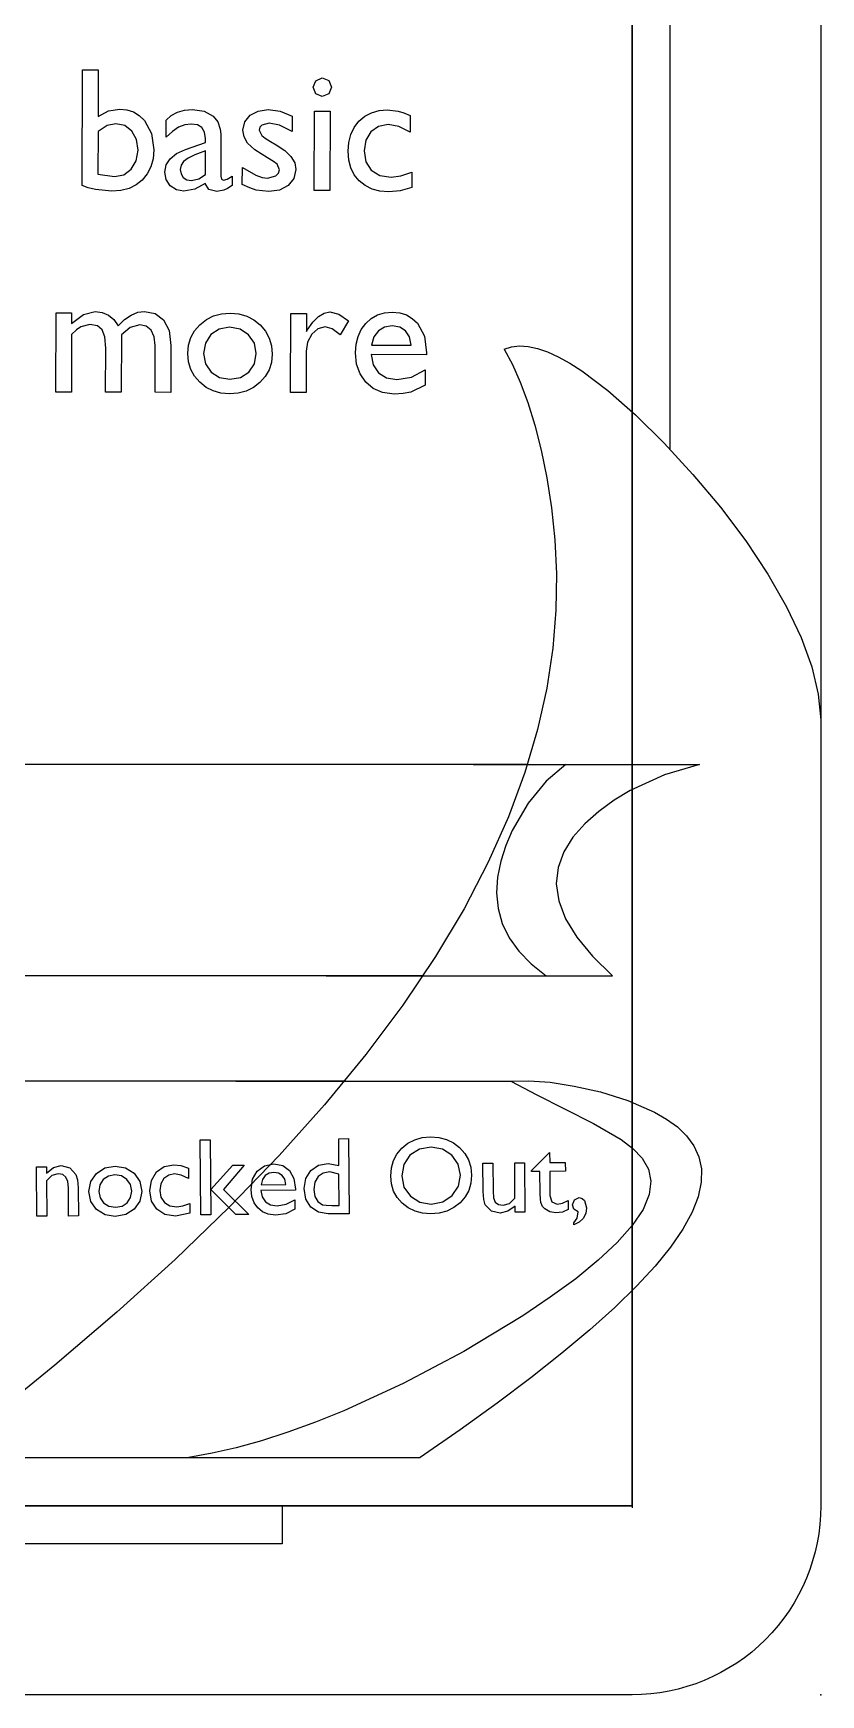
# Model space of a CAD drawing. Header units: millimetres. Extents: x -31.4 to 31.6, y -43.8 to 44.2.
# Drawn here: x 21.17 to 31.61, y -43.85 to -21.85 of the extents above; entities that cross this region are included whole.
import ezdxf

# ---------------------------------------------------------------- set-up
doc = ezdxf.new("R2010")
doc.units = ezdxf.units.MM
doc.layers.get('0').update_dxf_attribs({"linetype": 'CONTINUOUS'})

msp = doc.modelspace()

# ---------------------------------------------------------------- linework, layer by layer
for p, q in [((29.106, -41.345), (29.106, 41.655)), ((31.606, 41.655), (31.606, -41.345)), ((29.606, -9.668), (29.606, -27.348)), ((29.106, -9.752), (29.106, -41.368)), ((21.824, -23.86), (21.827, -22.328)), ((21.827, -22.328), (22.035, -22.328)), ((22.035, -22.328), (22.033, -22.946)), ((22.936, -23.222), (22.936, -22.995)), ((24.603, -22.943), (24.603, -23.148)), ((26.168, -22.933), (26.168, -23.154)), ((22.033, -23.145), (22.031, -23.712)), ((23.189, -23.383), (23.455, -23.292)), ((23.455, -23.292), (23.455, -23.237)), ((23.659, -23.293), (23.658, -23.738)), ((24.318, -23.279), (24.392, -23.321)), ((23.455, -23.404), (23.315, -23.457)), ((23.454, -23.715), (23.455, -23.404)), ((23.811, -23.736), (23.811, -23.863)), ((23.943, -23.848), (23.944, -23.625)), ((26.189, -23.684), (26.189, -23.889)), ((21.474, -26.596), (21.476, -25.548)), ((21.476, -25.548), (21.683, -25.549)), ((21.683, -25.549), (21.683, -25.687)), ((24.581, -26.603), (24.584, -25.556)), ((24.584, -25.556), (24.792, -25.556)), ((24.792, -25.556), (24.792, -25.796)), ((25.349, -25.655), (25.239, -25.837)), ((21.683, -25.836), (21.681, -26.597)), ((22.343, -25.837), (22.341, -26.598)), ((24.792, -25.796), (24.803, -25.778)), ((22.133, -26.598), (22.134, -26.015)), ((22.789, -26.599), (22.79, -25.978)), ((22.998, -25.981), (22.996, -26.6)), ((24.791, -26.056), (24.79, -26.604)), ((26.385, -26.102), (25.648, -26.1)), ((25.653, -25.976), (26.181, -25.977)), ((26.385, -26.076), (26.385, -26.102)), ((26.367, -26.302), (26.366, -26.505)), ((21.681, -26.597), (21.474, -26.596)), ((22.341, -26.598), (22.133, -26.598)), ((22.996, -26.6), (22.789, -26.599)), ((24.79, -26.604), (24.581, -26.603)), ((29.106, -41.345), (29.106, -26.853)), ((27.721, -31.529), (-28, -31.529)), ((27.001, -31.529), (30, -31.529)), ((26.337, -34.326), (-28.263, -34.326)), ((25.053, -34.326), (28.845, -34.326)), ((25.297, -35.719), (5.648, -35.719)), ((23.858, -35.719), (27.5, -35.719)), ((25.221, -36.482), (25.351, -36.481)), ((25.223, -36.835), (25.221, -36.482)), ((25.351, -36.481), (25.359, -37.475)), ((27.772, -36.905), (28.014, -36.663)), ((28.014, -36.663), (28.015, -36.799)), ((21.216, -36.855), (21.348, -36.854)), ((21.221, -37.509), (21.216, -36.855)), ((21.348, -36.854), (21.349, -36.937)), ((23.229, -36.871), (23.23, -37.009)), ((25.228, -37.365), (25.224, -36.95)), ((27.131, -36.806), (27.261, -36.805)), ((27.135, -37.181), (27.131, -36.806)), ((27.261, -36.805), (27.264, -37.178)), ((27.551, -36.802), (27.681, -36.801)), ((27.555, -37.271), (27.551, -36.802)), ((27.681, -36.801), (27.686, -37.456)), ((27.772, -36.917), (27.772, -36.905)), ((27.886, -36.916), (27.772, -36.917)), ((27.889, -37.207), (27.886, -36.916)), ((28.015, -36.799), (28.222, -36.797)), ((28.223, -36.914), (28.016, -36.915)), ((28.016, -36.915), (28.018, -37.236)), ((28.222, -36.797), (28.223, -36.914)), ((21.35, -37.041), (21.353, -37.508)), ((21.642, -37.506), (21.639, -37.133)), ((21.769, -37.131), (21.772, -37.505)), ((24.649, -37.165), (24.188, -37.169)), ((24.191, -37.091), (24.52, -37.089)), ((24.649, -37.149), (24.649, -37.165)), ((23.247, -37.34), (23.248, -37.468)), ((24.639, -37.291), (24.64, -37.417)), ((25.127, -37.366), (25.228, -37.365)), ((27.557, -37.457), (27.556, -37.374)), ((28.259, -37.3), (28.26, -37.421)), ((21.353, -37.508), (21.221, -37.509)), ((21.772, -37.505), (21.642, -37.506)), ((25.359, -37.475), (25.082, -37.478)), ((27.686, -37.456), (27.557, -37.457)), ((28.335, -37.623), (28.334, -37.597)), ((19.442, -40.702), (26.3, -40.702)), ((-29.532, -41.345), (29.106, -41.345)), ((29.106, -41.345), (-29.532, -41.345))]:
    msp.add_line(p, q)
msp.add_lwpolyline([(-28.894, 44.155), (31.606, 44.155), (31.606, -41.345, -0.414214), (29.106, -43.845), (-31.394, -43.845), (-31.394, 41.655, -0.414214)], format="xyb", close=True)
for points in [[(24.918, -22.475), (25.002, -22.437)], [(25.002, -22.437), (25.09, -22.473)], [(24.881, -22.559), (24.918, -22.475)], [(24.917, -22.646), (24.881, -22.559)], [(25.002, -22.682), (24.917, -22.646)], [(25.089, -22.646), (25.002, -22.682)], [(25.126, -22.56), (25.089, -22.646)], [(25.09, -22.473), (25.126, -22.56)], [(22.033, -22.946), (22.172, -22.873), (22.32, -22.849)], [(22.32, -22.849), (22.415, -22.859), (22.501, -22.887), (22.578, -22.934), (22.646, -23)], [(22.936, -22.995), (23.003, -22.933), (23.084, -22.889), (23.177, -22.862), (23.284, -22.854)], [(23.284, -22.854), (23.437, -22.876), (23.556, -22.943)], [(24.046, -22.932), (24.154, -22.875), (24.288, -22.856)], [(24.288, -22.856), (24.444, -22.878), (24.603, -22.943)], [(25.489, -23.01), (25.566, -22.944), (25.654, -22.897), (25.754, -22.869), (25.864, -22.86)], [(25.864, -22.86), (26.009, -22.876)], [(26.009, -22.876), (26.081, -22.898), (26.168, -22.933)], [(22.269, -23.043), (22.152, -23.068), (22.033, -23.145)], [(22.48, -23.141), (22.387, -23.067), (22.269, -23.043)], [(22.646, -23), (22.74, -23.172), (22.771, -23.387)], [(23.266, -23.047), (23.182, -23.058), (23.099, -23.091), (23.017, -23.145), (22.936, -23.222)], [(23.455, -23.237), (23.443, -23.154), (23.408, -23.095), (23.349, -23.059), (23.266, -23.047)], [(23.556, -22.943), (23.617, -23.02)], [(23.617, -23.02), (23.651, -23.114)], [(23.952, -23.128), (23.975, -23.019), (24.046, -22.932)], [(24.203, -23.062), (24.176, -23.091), (24.167, -23.129)], [(24.301, -23.036), (24.203, -23.062)], [(24.603, -23.148), (24.436, -23.064), (24.301, -23.036)], [(25.346, -23.408), (25.355, -23.291), (25.382, -23.185), (25.427, -23.092), (25.489, -23.01)], [(25.876, -23.053), (25.749, -23.078), (25.646, -23.152)], [(26.168, -23.154), (26.016, -23.079), (25.876, -23.053)], [(22.562, -23.395), (22.542, -23.254), (22.48, -23.141)], [(23.651, -23.114), (23.657, -23.182), (23.659, -23.293)], [(24.013, -23.302), (23.967, -23.218), (23.952, -23.128)], [(24.275, -23.493), (24.11, -23.389), (24.013, -23.302)], [(24.167, -23.129), (24.2, -23.199)], [(24.2, -23.199), (24.246, -23.235), (24.318, -23.279)], [(25.646, -23.152), (25.578, -23.263), (25.556, -23.402)], [(22.473, -23.647), (22.539, -23.535), (22.562, -23.395)], [(22.771, -23.387), (22.762, -23.507), (22.733, -23.614), (22.685, -23.708), (22.619, -23.789)], [(22.915, -23.683), (22.933, -23.589), (22.986, -23.507)], [(22.986, -23.507), (23.073, -23.436), (23.189, -23.383)], [(23.315, -23.457), (23.225, -23.499), (23.165, -23.542)], [(24.405, -23.581), (24.358, -23.543), (24.275, -23.493)], [(24.392, -23.321), (24.506, -23.397), (24.588, -23.477), (24.637, -23.561), (24.653, -23.649)], [(25.491, -23.799), (25.427, -23.72), (25.382, -23.629), (25.355, -23.525), (25.346, -23.408)], [(25.556, -23.402), (25.579, -23.546), (25.652, -23.657)], [(22.031, -23.712), (22.249, -23.744)], [(22.249, -23.744), (22.374, -23.72), (22.473, -23.647)], [(22.988, -23.865), (22.933, -23.783), (22.915, -23.683)], [(23.165, -23.542), (23.132, -23.59), (23.121, -23.648)], [(23.121, -23.648), (23.132, -23.707), (23.162, -23.754)], [(23.162, -23.754), (23.21, -23.785), (23.27, -23.795)], [(23.27, -23.795), (23.366, -23.775), (23.454, -23.715)], [(23.658, -23.738), (23.667, -23.778), (23.694, -23.792)], [(23.694, -23.792), (23.742, -23.778), (23.811, -23.736)], [(23.944, -23.625), (24.122, -23.726)], [(24.122, -23.726), (24.207, -23.754), (24.277, -23.764)], [(24.277, -23.764), (24.389, -23.732)], [(24.389, -23.732), (24.424, -23.697), (24.436, -23.656)], [(24.436, -23.656), (24.405, -23.581)], [(24.653, -23.649), (24.627, -23.767), (24.551, -23.861)], [(25.652, -23.657), (25.766, -23.729), (25.915, -23.753)], [(25.915, -23.753), (26.043, -23.735), (26.189, -23.684)], [(22.001, -23.915), (21.901, -23.891), (21.824, -23.86)], [(22.215, -23.938), (22.001, -23.915)], [(22.619, -23.789), (22.537, -23.854), (22.443, -23.901), (22.335, -23.929), (22.215, -23.938)], [(23.17, -23.938), (23.07, -23.919), (22.988, -23.865)], [(23.451, -23.836), (23.315, -23.912), (23.17, -23.938)], [(23.608, -23.941), (23.502, -23.914), (23.451, -23.836)], [(23.697, -23.924), (23.608, -23.941)], [(23.811, -23.863), (23.747, -23.901), (23.697, -23.924)], [(24.126, -23.923), (24.044, -23.894), (23.943, -23.848)], [(24.293, -23.942), (24.126, -23.923)], [(24.551, -23.861), (24.436, -23.922), (24.293, -23.942)], [(25.883, -23.946), (25.767, -23.937), (25.662, -23.909), (25.57, -23.863), (25.491, -23.799)], [(26.189, -23.889), (26.034, -23.932), (25.883, -23.946)], [(21.683, -25.687), (21.84, -25.568), (21.993, -25.529)], [(21.806, -25.731), (21.748, -25.772), (21.683, -25.836)], [(21.925, -25.702), (21.806, -25.731)], [(22.088, -25.772), (22.024, -25.72), (21.925, -25.702)], [(21.993, -25.529), (22.087, -25.541), (22.17, -25.577), (22.241, -25.636), (22.301, -25.719)], [(22.301, -25.719), (22.385, -25.635), (22.472, -25.576), (22.559, -25.54), (22.649, -25.528)], [(22.584, -25.708), (22.459, -25.74), (22.343, -25.837)], [(22.737, -25.778), (22.672, -25.726), (22.584, -25.708)], [(22.649, -25.528), (22.788, -25.557), (22.899, -25.641)], [(22.899, -25.641), (22.973, -25.782), (22.998, -25.981)], [(23.222, -26.087), (23.232, -25.976), (23.262, -25.876), (23.312, -25.785), (23.382, -25.704)], [(23.382, -25.704), (23.467, -25.637), (23.563, -25.589), (23.669, -25.561), (23.784, -25.551)], [(23.773, -25.738), (23.637, -25.762), (23.527, -25.836)], [(24.027, -25.837), (23.913, -25.763), (23.773, -25.738)], [(23.784, -25.551), (23.899, -25.561), (24.003, -25.591), (24.097, -25.639), (24.181, -25.707)], [(24.181, -25.707), (24.25, -25.789), (24.3, -25.881), (24.329, -25.983), (24.339, -26.095)], [(24.803, -25.778), (24.878, -25.672), (24.954, -25.597), (25.029, -25.551), (25.104, -25.536)], [(25.039, -25.734), (24.945, -25.758), (24.864, -25.83)], [(25.239, -25.837), (25.135, -25.76), (25.039, -25.734)], [(25.104, -25.536), (25.224, -25.566), (25.349, -25.655)], [(25.441, -26.076), (25.45, -25.962), (25.476, -25.859), (25.518, -25.768), (25.578, -25.688)], [(25.578, -25.688), (25.651, -25.622), (25.734, -25.575), (25.827, -25.547), (25.93, -25.538)], [(25.929, -25.718), (25.828, -25.735), (25.746, -25.785)], [(26.107, -25.786), (26.03, -25.735), (25.929, -25.718)], [(25.93, -25.538), (26.029, -25.548), (26.117, -25.575), (26.195, -25.621), (26.262, -25.685)], [(26.262, -25.685), (26.355, -25.856), (26.385, -26.076)], [(22.134, -26.015), (22.123, -25.867), (22.088, -25.772)], [(22.79, -25.978), (22.777, -25.863), (22.737, -25.778)], [(23.527, -25.836), (23.455, -25.947), (23.431, -26.085)], [(24.128, -26.084), (24.103, -25.948), (24.027, -25.837)], [(24.864, -25.83), (24.809, -25.934), (24.791, -26.056)], [(25.746, -25.785), (25.687, -25.866), (25.653, -25.976)], [(26.181, -25.977), (26.158, -25.867), (26.107, -25.786)], [(27.414, -26.027), (27.522, -26.23), (27.625, -26.465), (27.724, -26.733), (27.817, -27.034), (27.902, -27.367), (27.978, -27.732), (28.04, -28.127), (28.083, -28.552), (28.104, -29.005), (28.096, -29.485), (28.055, -29.989), (27.976, -30.517), (27.854, -31.065), (27.687, -31.633), (27.47, -32.219), (27.202, -32.821), (26.881, -33.439), (26.504, -34.069), (26.071, -34.713), (25.581, -35.367), (25.034, -36.032), (24.43, -36.706), (23.77, -37.389), (23.053, -38.08), (22.283, -38.778), (21.458, -39.483), (20.58, -40.195)], [(23.379, -26.467), (23.31, -26.386), (23.261, -26.296), (23.231, -26.196), (23.222, -26.087)], [(23.431, -26.085), (23.455, -26.221), (23.529, -26.331)], [(24.03, -26.331), (24.103, -26.221), (24.128, -26.084)], [(24.339, -26.095), (24.329, -26.203), (24.298, -26.302), (24.248, -26.392), (24.177, -26.471)], [(25.504, -26.357), (25.457, -26.226), (25.441, -26.076)], [(25.648, -26.1), (25.677, -26.235), (25.748, -26.34)], [(27.414, -26.027), (27.51, -25.997), (27.615, -25.985), (27.729, -25.993), (27.853, -26.02), (27.987, -26.065), (28.129, -26.13), (28.281, -26.214), (28.441, -26.317), (28.785, -26.575), (29.153, -26.897), (29.533, -27.272), (29.912, -27.686), (30.276, -28.122), (30.611, -28.568), (30.906, -29.009), (31.153, -29.438), (31.347, -29.847), (31.487, -30.233), (31.573, -30.596), (31.606, -30.936)], [(23.529, -26.331), (23.64, -26.402), (23.78, -26.426)], [(23.78, -26.426), (23.919, -26.402), (24.03, -26.331)], [(25.676, -26.55), (25.58, -26.466), (25.504, -26.357)], [(25.748, -26.34), (25.855, -26.406), (25.988, -26.429)], [(25.988, -26.429), (26.185, -26.397), (26.367, -26.302)], [(23.773, -26.62), (23.66, -26.61), (23.556, -26.581), (23.463, -26.534), (23.379, -26.467)], [(24.177, -26.471), (24.092, -26.536), (23.996, -26.583), (23.889, -26.611), (23.773, -26.62)], [(25.956, -26.622), (25.799, -26.604), (25.676, -26.55)], [(26.176, -26.596), (26.074, -26.616), (25.956, -26.622)], [(26.366, -26.505), (26.176, -26.596)], [(28.23, -31.529), (27.969, -31.75), (27.728, -32.041), (27.518, -32.401), (27.433, -32.6), (27.367, -32.807), (27.325, -33.019), (27.311, -33.229), (27.331, -33.435), (27.386, -33.633), (27.477, -33.821), (27.605, -34), (27.768, -34.168), (27.966, -34.326)], [(30, -31.529), (29.534, -31.666), (29.083, -31.872), (28.867, -32.001), (28.664, -32.148), (28.479, -32.312), (28.322, -32.491), (28.202, -32.685), (28.126, -32.891), (28.102, -33.108), (28.135, -33.335), (28.226, -33.571), (28.376, -33.815), (28.582, -34.067), (28.845, -34.326)], [(27.5, -35.719), (27.843, -35.9), (28.213, -36.085), (28.597, -36.279), (28.961, -36.491), (29.115, -36.61), (29.239, -36.74), (29.323, -36.885), (29.356, -37.045), (29.334, -37.223), (29.251, -37.419), (29.109, -37.63), (28.909, -37.856), (28.657, -38.092), (28.359, -38.336), (28.023, -38.582), (27.659, -38.828), (26.877, -39.3), (26.072, -39.725), (25.288, -40.084), (24.911, -40.236), (24.547, -40.368), (24.198, -40.481), (23.862, -40.574), (23.542, -40.648), (23.237, -40.702)], [(27.5, -35.719), (27.74, -35.714), (28.02, -35.735), (28.338, -35.785), (28.688, -35.864), (29.051, -35.977), (29.402, -36.13), (29.562, -36.222), (29.706, -36.327), (29.828, -36.445), (29.925, -36.577), (29.992, -36.723), (30.025, -36.883), (30.023, -37.059), (29.982, -37.251), (29.901, -37.457), (29.779, -37.679), (29.616, -37.917), (29.411, -38.169), (29.164, -38.436), (28.876, -38.718), (28.547, -39.014), (28.177, -39.324), (27.767, -39.648), (27.317, -39.986), (26.828, -40.337), (26.3, -40.702)], [(26.057, -36.607), (26.137, -36.542), (26.227, -36.496), (26.327, -36.468), (26.437, -36.458)], [(26.437, -36.458), (26.548, -36.466), (26.649, -36.493), (26.74, -36.537), (26.822, -36.601)], [(25.909, -36.977), (25.918, -36.87), (25.945, -36.773), (25.992, -36.685), (26.057, -36.607)], [(26.164, -36.702), (26.083, -36.824), (26.057, -36.976)], [(26.444, -36.593), (26.289, -36.621), (26.164, -36.702)], [(26.718, -36.699), (26.594, -36.619), (26.444, -36.593)], [(26.832, -36.964), (26.803, -36.818), (26.718, -36.699)], [(26.822, -36.601), (26.89, -36.678), (26.939, -36.764), (26.969, -36.86), (26.979, -36.965)], [(21.349, -36.937), (21.441, -36.864), (21.545, -36.839)], [(21.505, -36.948), (21.42, -36.971), (21.35, -37.041)], [(21.608, -36.99), (21.566, -36.958), (21.505, -36.948)], [(21.545, -36.839), (21.659, -36.87)], [(21.659, -36.87), (21.74, -36.956)], [(21.74, -36.956), (21.761, -37.027), (21.769, -37.131)], [(21.912, -37.183), (21.936, -37.051), (22.01, -36.943)], [(22.01, -36.943), (22.122, -36.87), (22.26, -36.845)], [(22.26, -36.845), (22.397, -36.868), (22.51, -36.939)], [(22.51, -36.939), (22.585, -37.047), (22.611, -37.181)], [(22.718, -37.173), (22.739, -37.034), (22.805, -36.923)], [(22.805, -36.923), (22.907, -36.852), (23.038, -36.827)], [(23.047, -36.948), (22.968, -36.964), (22.904, -37.011)], [(23.038, -36.827), (23.129, -36.836)], [(23.23, -37.009), (23.135, -36.963), (23.047, -36.948)], [(23.129, -36.836), (23.229, -36.871)], [(24.059, -37.155), (24.079, -37.019), (24.141, -36.912)], [(24.141, -36.912), (24.238, -36.84), (24.361, -36.816)], [(24.362, -36.928), (24.298, -36.939), (24.247, -36.971)], [(24.361, -36.816), (24.478, -36.838), (24.569, -36.905)], [(24.473, -36.969), (24.424, -36.938), (24.362, -36.928)], [(24.569, -36.905), (24.628, -37.011), (24.649, -37.149)], [(24.761, -37.142), (24.783, -37.01), (24.85, -36.904)], [(24.85, -36.904), (24.953, -36.833), (25.081, -36.809)], [(25.102, -36.921), (25.015, -36.937), (24.948, -36.985)], [(25.081, -36.809), (25.223, -36.835)], [(25.224, -36.95), (25.102, -36.921)], [(21.639, -37.133), (21.631, -37.047), (21.608, -36.99)], [(22.102, -37.024), (22.058, -37.094), (22.043, -37.18)], [(22.254, -36.961), (22.17, -36.977), (22.102, -37.024)], [(22.414, -37.021), (22.342, -36.976), (22.254, -36.961)], [(22.479, -37.175), (22.462, -37.09), (22.414, -37.021)], [(22.419, -37.33), (22.464, -37.261), (22.479, -37.175)], [(22.811, -37.417), (22.742, -37.311), (22.718, -37.173)], [(22.904, -37.011), (22.862, -37.081), (22.849, -37.168)], [(22.849, -37.168), (22.865, -37.258), (22.911, -37.327)], [(24.1, -37.331), (24.07, -37.249), (24.059, -37.155)], [(24.188, -37.169), (24.207, -37.253), (24.252, -37.318)], [(24.247, -36.971), (24.211, -37.022), (24.191, -37.091)], [(24.52, -37.089), (24.506, -37.02), (24.473, -36.969)], [(24.849, -37.388), (24.784, -37.281), (24.761, -37.142)], [(24.948, -36.985), (24.906, -37.06), (24.892, -37.157)], [(24.892, -37.157), (24.905, -37.246), (24.943, -37.312)], [(26.062, -37.337), (25.996, -37.261), (25.948, -37.175), (25.92, -37.081), (25.909, -36.977)], [(26.057, -36.976), (26.085, -37.123), (26.169, -37.242)], [(26.723, -37.236), (26.806, -37.113), (26.832, -36.964)], [(26.979, -36.965), (26.97, -37.07), (26.942, -37.167), (26.894, -37.253), (26.827, -37.331)], [(27.264, -37.178), (27.272, -37.266), (27.294, -37.323)], [(22.013, -37.42), (21.938, -37.313), (21.912, -37.183)], [(22.043, -37.18), (22.059, -37.266), (22.106, -37.333)], [(22.106, -37.333), (22.176, -37.377), (22.264, -37.391)], [(22.264, -37.391), (22.35, -37.376), (22.419, -37.33)], [(22.611, -37.181), (22.587, -37.31), (22.512, -37.417)], [(22.911, -37.327), (22.983, -37.371), (23.076, -37.385)], [(23.076, -37.385), (23.156, -37.373), (23.247, -37.34)], [(24.209, -37.45), (24.148, -37.398), (24.1, -37.331)], [(24.252, -37.318), (24.319, -37.359), (24.403, -37.372)], [(24.403, -37.372), (24.526, -37.351), (24.639, -37.291)], [(25.082, -37.478), (24.951, -37.456), (24.849, -37.388)], [(24.943, -37.312), (25.007, -37.356)], [(25.007, -37.356), (25.054, -37.364), (25.127, -37.366)], [(26.438, -37.478), (26.33, -37.47), (26.232, -37.444), (26.142, -37.399), (26.062, -37.337)], [(26.169, -37.242), (26.294, -37.321), (26.446, -37.347)], [(26.827, -37.331), (26.745, -37.394), (26.653, -37.44), (26.551, -37.468), (26.438, -37.478)], [(26.446, -37.347), (26.599, -37.318), (26.723, -37.236)], [(27.162, -37.357), (27.142, -37.287), (27.135, -37.181)], [(27.242, -37.441), (27.162, -37.357)], [(27.294, -37.323), (27.336, -37.353), (27.399, -37.362)], [(27.399, -37.362), (27.484, -37.339), (27.555, -37.271)], [(27.556, -37.374), (27.462, -37.444)], [(27.897, -37.328), (27.891, -37.281), (27.889, -37.207)], [(27.918, -37.379), (27.897, -37.328)], [(27.949, -37.413), (27.918, -37.379)], [(28.018, -37.236), (28.042, -37.32), (28.112, -37.348)], [(28.112, -37.348), (28.184, -37.336), (28.259, -37.3)], [(28.317, -37.358), (28.342, -37.291)], [(28.393, -37.45), (28.336, -37.416), (28.317, -37.358)], [(28.342, -37.291), (28.404, -37.262)], [(28.404, -37.262), (28.443, -37.272), (28.475, -37.3)], [(28.504, -37.398), (28.493, -37.472), (28.459, -37.537)], [(28.475, -37.3), (28.504, -37.398)], [(22.26, -37.512), (22.125, -37.49), (22.013, -37.42)], [(22.512, -37.417), (22.399, -37.488), (22.26, -37.512)], [(23.057, -37.506), (22.919, -37.484), (22.811, -37.417)], [(23.248, -37.468), (23.057, -37.506)], [(24.384, -37.493), (24.286, -37.483), (24.209, -37.45)], [(24.521, -37.475), (24.384, -37.493)], [(24.64, -37.417), (24.521, -37.475)], [(27.357, -37.47), (27.242, -37.441)], [(27.462, -37.444), (27.357, -37.47)], [(28.098, -37.464), (28.016, -37.452), (27.949, -37.413)], [(28.26, -37.421), (28.183, -37.453), (28.098, -37.464)], [(28.334, -37.597), (28.379, -37.534)], [(28.459, -37.537), (28.406, -37.589), (28.335, -37.623)], [(28.379, -37.534), (28.393, -37.45)]]:
    msp.add_lwpolyline(points)
for points in [[(24.899, -22.878), (25.106, -22.878), (25.103, -23.926), (24.896, -23.926)], [(23.387, -36.497), (23.517, -36.496), (23.525, -37.49), (23.395, -37.492)], [(23.816, -36.833), (23.97, -36.832), (23.693, -37.155), (24.032, -37.486), (23.859, -37.488), (23.528, -37.157)], [(-29.532, -41.345), (24.473, -41.345), (24.473, -41.845), (-29.532, -41.845)]]:
    msp.add_lwpolyline(points, close=True)
for p in [(29.106, -41.345), (31.606, -43.845)]:
    msp.add_point(p)

doc.saveas('drawing.dxf')
